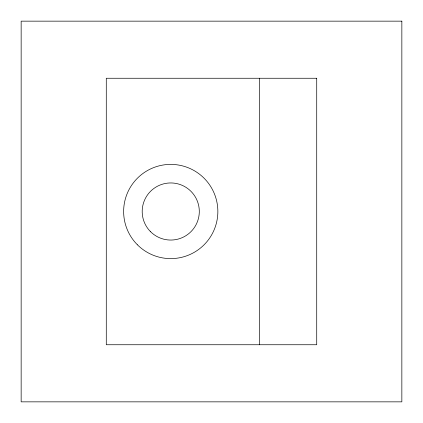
<?xml version="1.0" encoding="UTF-8"?>
<svg xmlns="http://www.w3.org/2000/svg" width="423" height="423" viewBox="0 0 423 423"><rect width="100%" height="100%" fill="white"/><g stroke="black" fill="none" stroke-linecap="round" stroke-linejoin="round"><path stroke-width="0.63" d="M259.616 78.255L259.616 344.745M401.85 21.15L21.15 21.15L21.15 401.85L401.85 401.85L401.85 21.15M316.721 78.255L106.279 78.255L106.279 344.745L316.721 344.745L316.721 78.255M150.556 231.688A28.553 28.553 0 0 0 198.329 218.892A28.553 28.553 0 0 0 163.357 183.92A28.553 28.553 0 0 0 150.556 231.688M137.433 244.811A47.112 47.112 0 0 0 216.253 223.693A47.112 47.112 0 0 0 158.556 165.996A47.112 47.112 0 0 0 137.433 244.811"/></g></svg>
